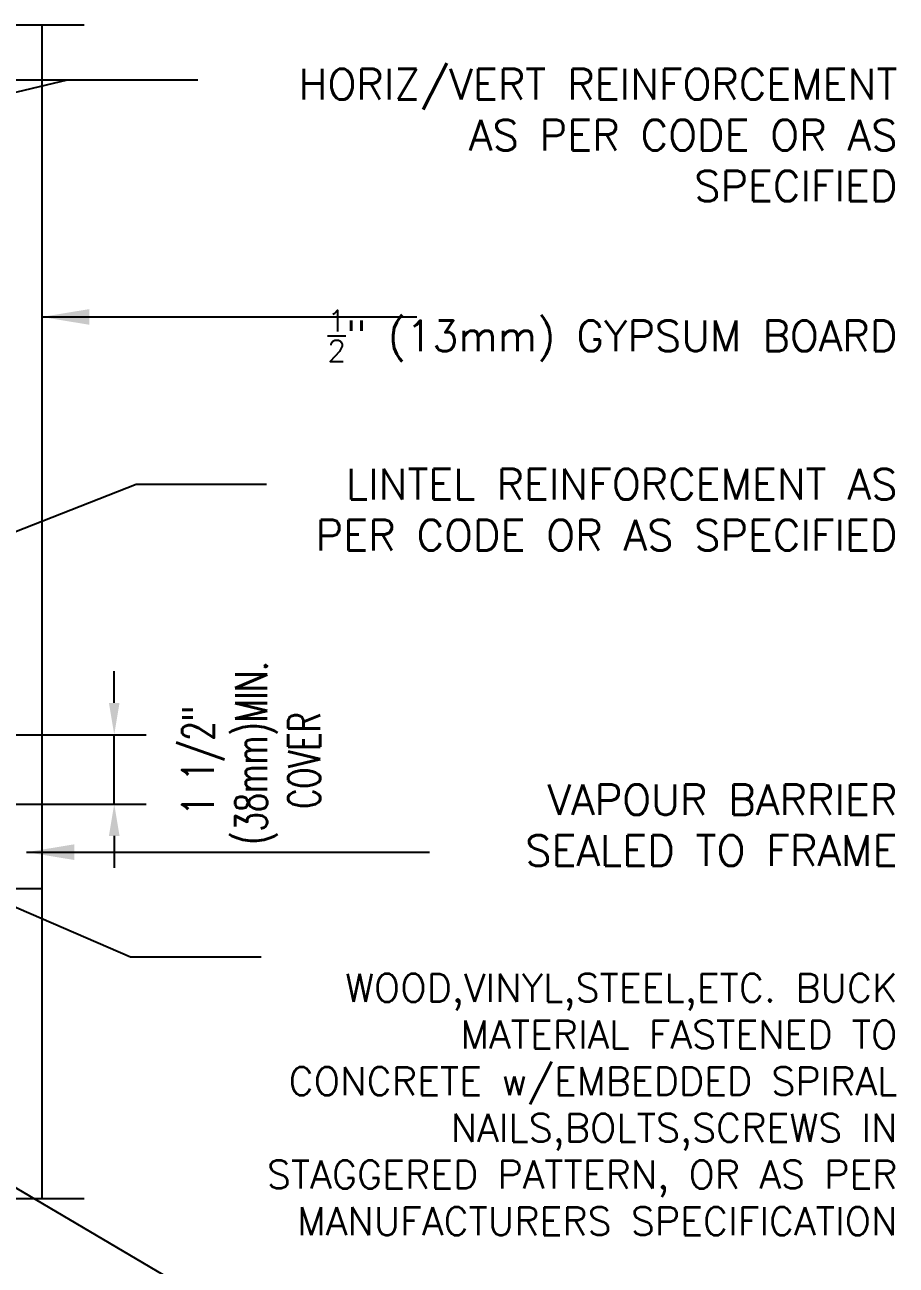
# Model space of a CAD drawing. Header units: inches. Extents: x 2887 to 2944.5, y 416 to 501.
# Drawn here: x 2923.97 to 2944.5, y 470.81 to 500.04 of the extents above; entities that cross this region are included whole.
import ezdxf

# ---------------------------------------------------------------- set-up
doc = ezdxf.new("R2010")
doc.units = ezdxf.units.IN
doc.header["$LTSCALE"] = 0.5
doc.header["$MEASUREMENT"] = 0
doc.layers.get('Defpoints').update_dxf_attribs({"linetype": 'CONTINUOUS'})
for name, color, linetype in [('HATCH', 12, 'CONTINUOUS'), ('LINE18', 9, 'CONTINUOUS'), ('LINE9', 9, 'CONTINUOUS'), ('TEXT', 4, 'CONTINUOUS')]:
    doc.layers.add(name, color=color, linetype=linetype)
doc.styles.add('DIM', font='romans.shx', dxfattribs={"width": 0.7})
doc.styles.get("Standard").update_dxf_attribs({"font": 'romans.shx'})
doc.dimstyles.new('ext_12', dxfattribs={"dimscale": 12, "dimtxt": 0.09375, "dimasz": 0.09375, "dimexe": 0.09375, "dimexo": 0.0625, "dimgap": 0.0625, "dimtad": 1, "dimdec": 1, "dimzin": 3, "dimdsep": 46, "dimlunit": 4, "dimtxsty": 'DIM', "dimcen": 0.09, "dimdle": 0.09375, "dimclrt": 4, "dimadec": 0, "dimazin": 0, "dimtfac": 1, "dimtdec": 1, "dimtmove": 2, "dimatfit": 3, "dimfxl": 1, "dimfrac": 2, "dimtolj": 1, "dimtzin": 0, "dimarcsym": 0})
doc.dimstyles.new('ext_8', dxfattribs={"dimscale": 8, "dimtxt": 0.09375, "dimasz": 0.09375, "dimexe": 0.09375, "dimexo": 0.0625, "dimgap": 0.0625, "dimtad": 1, "dimdec": 1, "dimzin": 3, "dimdsep": 46, "dimlunit": 4, "dimtxsty": 'DIM', "dimcen": 0.09, "dimdle": 0.09375, "dimclrt": 4, "dimadec": 0, "dimazin": 0, "dimtfac": 1, "dimtdec": 1, "dimtmove": 2, "dimatfit": 3, "dimfxl": 1, "dimfrac": 2, "dimtolj": 1, "dimtzin": 0, "dimarcsym": 0})

# ---------------------------------------------------------------- blocks, each defined once
blk = doc.blocks.new('*D2')
at = {"layer": 'Defpoints', "color": 0, "transparency": 16777216}
for p in [(2915.245, 483.308), (2926.079, 483.308), (2921.245, 481.674)]:
    blk.add_point(p, dxfattribs=at)
at = {"layer": 'TEXT', "color": 0, "lineweight": -2, "transparency": 16777216}
for p, q in [((2926.079, 484.058), (2926.079, 484.808)), ((2915.745, 483.308), (2926.829, 483.308)), ((2926.079, 481.674), (2926.079, 483.308)), ((2921.745, 481.674), (2926.829, 481.674)), ((2926.079, 480.924), (2926.079, 480.174))]:
    blk.add_line(p, q, dxfattribs=at)
at = {"layer": 'TEXT', "color": 0, "transparency": 16777216}
for points in [[(2925.954, 484.058), (2926.204, 484.058), (2926.079, 483.308)], [(2925.954, 480.924), (2926.204, 480.924), (2926.079, 481.674)]]:
    blk.add_solid(points, dxfattribs=at)
at = {"layer": 'TEXT', "color": 4, "transparency": 16777216, "insert": (2929.303, 482.698), "char_height": 0.75, "attachment_point": 5, "rotation": 90, "style": 'DIM'}
blk.add_mtext('\\A1;1 1/2" \\P (38mm)MIN. \\PCOVER', dxfattribs=at)

msp = doc.modelspace()

# ---------------------------------------------------------------- linework, layer by layer
at = {"layer": 'HATCH'}
msp.add_line((2924.37, 479.674), (2924.37, 472.381), dxfattribs=at)
at = {"layer": 'LINE18'}
msp.add_line((2924.37, 479.674), (2911.212, 479.674), dxfattribs=at)
at = {"layer": 'LINE9'}
for p, q in [((2914.245, 500.037), (2925.37, 500.037)), ((2924.37, 500.037), (2924.37, 479.674)), ((2914.245, 472.381), (2925.37, 472.381))]:
    msp.add_line(p, q, dxfattribs=at)

# ---------------------------------------------------------------- texts
at = {"layer": 'TEXT', "char_height": 0.72, "attachment_point": 6}
for s, insert, width in [('\\A1;HORIZ/VERT REINFORCEMENT AS PER CODE OR AS SPECIFIED', (2944.525, 497.438), 16.55925), ('\\A1;{\\H0.7x;\\S1/2;}" (13mm) GYPSUM BOARD', (2944.525, 492.706), 14.86021), ('\\A1;LINTEL REINFORCEMENT AS PER CODE OR AS SPECIFIED', (2944.525, 488.611), 16.55925), ('VAPOUR BARRIER SEALED TO FRAME', (2944.525, 481.177), 10.53123), ('{\\H0.9167x;WOOD,VINYL,STEEL,ETC. BUCK MATERIAL FASTENED TO CONCRETE w/EMBEDDED SPIRAL NAILS,BOLTS,SCREWS IN STAGGERED PATTERN, OR AS PER MANUFACTURERS SPECIFICATION\\fCalibri|b0|i0|c0|p34;\\P\\A1;\\Fromans|c0;\\H1.091x;\\P\\P\\P\\P\\P\\P\\P\\P\\P }', (2944.525, 468.611), 16.55925)]:
    msp.add_mtext(s, dxfattribs=dict(at, insert=insert, width=width))

# ---------------------------------------------------------------- dimensions: what is measured, and where the dimension line sits
at = {"layer": 'TEXT'}
dim = msp.add_linear_dim(base=(2926.079, 483.308), p1=(2921.245, 481.674), p2=(2915.245, 483.308), angle=90, text='<> \\P (38mm)MIN. \\PCOVER', dimstyle='ext_8', dxfattribs=at)
dim.commit()
dim.dimension.update_dxf_attribs({"geometry": '*D2', "text_midpoint": (2929.303, 482.698), "dimtype": 160})

# ---------------------------------------------------------------- leaders
for points in [[(2914.506, 496.271), (2924.977, 498.738), (2928.048, 498.738)], [(2915.245, 498.738), (2924.977, 498.738), (2928.048, 498.738)], [(2924.37, 493.153), (2931.672, 493.153), (2933.207, 493.153)], [(2914.68, 484.54), (2926.595, 489.211), (2929.666, 489.211)], [(2919.726, 480.982), (2926.465, 478.07), (2929.536, 478.07)], [(2924.014, 480.54), (2933.505, 480.54)], [(2911.126, 480.078), (2929, 469.545), (2933.331, 469.545)]]:
    msp.add_leader(points, dimstyle='ext_12', override={"dimgap": 0.0625, "dimtad": 0}, dxfattribs=at)

doc.saveas('drawing.dxf')
